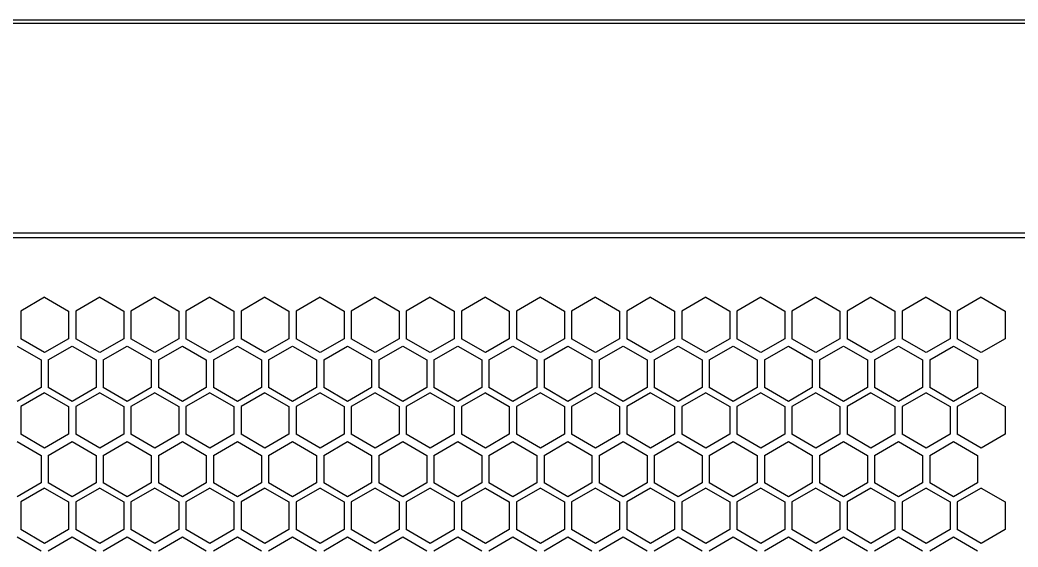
# Model space of a CAD drawing. Header units: millimetres. Extents: x 55614 to 110757, y -66981 to -47484.
# Drawn here: x 78934.7 to 79101.4, y -54599.2 to -54511.2 of the extents above; entities that cross this region are included whole.
import ezdxf

# ---------------------------------------------------------------- set-up
doc = ezdxf.new("R2010")
doc.units = ezdxf.units.MM
for name, color, linetype in [('4209-0510_0', 7, 'Continuous'), ('4215-0412-2-1_0', 7, 'Continuous'), ('YT-50-01_AF0_1_B_0', 7, 'Continuous')]:
    doc.layers.add(name, color=color, linetype=linetype)
doc.layers.add('THICK', color=7, linetype='Continuous', lineweight=0)

# ---------------------------------------------------------------- blocks, each defined once
blk = doc.blocks.new('RU67I6756')
at = {"layer": '4209-0510_0', "color": 0, "linetype": 'Continuous'}
blk.add_line((25327.13, 16590.1), (25933.13, 16590.1), dxfattribs=at)
at = {"layer": '4215-0412-2-1_0', "color": 0, "linetype": 'Continuous'}
for p, q in [((25287.03, 16625.15), (25973.09, 16625.15)), ((25319.93, 16589.35), (25940.19, 16589.35)), ((25639.66, 16579.35), (25635.66, 16577.04)), ((25639.66, 16579.35), (25643.66, 16577.04)), ((25648.86, 16579.35), (25644.86, 16577.04)), ((25648.86, 16579.35), (25652.86, 16577.04)), ((25658.06, 16579.35), (25654.06, 16577.04)), ((25658.06, 16579.35), (25662.06, 16577.04)), ((25667.26, 16579.35), (25663.26, 16577.04)), ((25667.26, 16579.35), (25671.26, 16577.04)), ((25676.46, 16579.35), (25672.46, 16577.04)), ((25676.46, 16579.35), (25680.46, 16577.04)), ((25685.66, 16579.35), (25681.66, 16577.04)), ((25685.66, 16579.35), (25689.66, 16577.04)), ((25694.86, 16579.35), (25690.86, 16577.04)), ((25694.86, 16579.35), (25698.86, 16577.04)), ((25704.06, 16579.35), (25700.06, 16577.04)), ((25704.06, 16579.35), (25708.06, 16577.04)), ((25713.26, 16579.35), (25709.26, 16577.04)), ((25713.26, 16579.35), (25717.26, 16577.04)), ((25722.46, 16579.35), (25718.46, 16577.04)), ((25722.46, 16579.35), (25726.46, 16577.04)), ((25731.66, 16579.35), (25727.66, 16577.04)), ((25731.66, 16579.35), (25735.66, 16577.04)), ((25740.86, 16579.35), (25736.86, 16577.04)), ((25740.86, 16579.35), (25744.86, 16577.04)), ((25750.06, 16579.35), (25746.06, 16577.04)), ((25750.06, 16579.35), (25754.06, 16577.04)), ((25759.26, 16579.35), (25755.26, 16577.04)), ((25759.26, 16579.35), (25763.26, 16577.04)), ((25768.46, 16579.35), (25764.46, 16577.04)), ((25768.46, 16579.35), (25772.46, 16577.04)), ((25777.66, 16579.35), (25773.66, 16577.04)), ((25777.66, 16579.35), (25781.66, 16577.04)), ((25786.86, 16579.35), (25782.86, 16577.04)), ((25786.86, 16579.35), (25790.86, 16577.04)), ((25796.06, 16579.35), (25792.06, 16577.04)), ((25796.06, 16579.35), (25800.06, 16577.04)), ((25635.66, 16577.04), (25635.66, 16572.42)), ((25643.66, 16577.04), (25643.66, 16572.42)), ((25644.86, 16577.04), (25644.86, 16572.42)), ((25652.86, 16577.04), (25652.86, 16572.42)), ((25654.06, 16577.04), (25654.06, 16572.42)), ((25662.06, 16577.04), (25662.06, 16572.42)), ((25663.26, 16577.04), (25663.26, 16572.42)), ((25671.26, 16577.04), (25671.26, 16572.42)), ((25672.46, 16577.04), (25672.46, 16572.42)), ((25680.46, 16577.04), (25680.46, 16572.42)), ((25681.66, 16577.04), (25681.66, 16572.42)), ((25689.66, 16577.04), (25689.66, 16572.42)), ((25690.86, 16577.04), (25690.86, 16572.42)), ((25698.86, 16577.04), (25698.86, 16572.42)), ((25700.06, 16577.04), (25700.06, 16572.42)), ((25708.06, 16577.04), (25708.06, 16572.42)), ((25709.26, 16577.04), (25709.26, 16572.42)), ((25717.26, 16577.04), (25717.26, 16572.42)), ((25718.46, 16577.04), (25718.46, 16572.42)), ((25726.46, 16577.04), (25726.46, 16572.42)), ((25727.66, 16577.04), (25727.66, 16572.42)), ((25735.66, 16577.04), (25735.66, 16572.42)), ((25736.86, 16577.04), (25736.86, 16572.42)), ((25744.86, 16577.04), (25744.86, 16572.42)), ((25746.06, 16577.04), (25746.06, 16572.42)), ((25754.06, 16577.04), (25754.06, 16572.42)), ((25755.26, 16577.04), (25755.26, 16572.42)), ((25763.26, 16577.04), (25763.26, 16572.42)), ((25764.46, 16577.04), (25764.46, 16572.42)), ((25772.46, 16577.04), (25772.46, 16572.42)), ((25773.66, 16577.04), (25773.66, 16572.42)), ((25781.66, 16577.04), (25781.66, 16572.42)), ((25782.86, 16577.04), (25782.86, 16572.42)), ((25790.86, 16577.04), (25790.86, 16572.42)), ((25792.06, 16577.04), (25792.06, 16572.42)), ((25800.06, 16577.04), (25800.06, 16572.42)), ((25635.06, 16571.2), (25639.06, 16568.89)), ((25639.66, 16570.11), (25635.66, 16572.42)), ((25643.66, 16572.42), (25639.66, 16570.11)), ((25640.26, 16568.89), (25644.26, 16571.2)), ((25644.26, 16571.2), (25648.26, 16568.89)), ((25648.86, 16570.11), (25644.86, 16572.42)), ((25652.86, 16572.42), (25648.86, 16570.11)), ((25649.46, 16568.89), (25653.46, 16571.2)), ((25653.46, 16571.2), (25657.46, 16568.89)), ((25658.06, 16570.11), (25654.06, 16572.42)), ((25662.06, 16572.42), (25658.06, 16570.11)), ((25658.66, 16568.89), (25662.66, 16571.2)), ((25662.66, 16571.2), (25666.66, 16568.89)), ((25667.26, 16570.11), (25663.26, 16572.42)), ((25671.26, 16572.42), (25667.26, 16570.11)), ((25667.86, 16568.89), (25671.86, 16571.2)), ((25671.86, 16571.2), (25675.86, 16568.89)), ((25676.46, 16570.11), (25672.46, 16572.42)), ((25680.46, 16572.42), (25676.46, 16570.11)), ((25677.06, 16568.89), (25681.06, 16571.2)), ((25681.06, 16571.2), (25685.06, 16568.89)), ((25685.66, 16570.11), (25681.66, 16572.42)), ((25689.66, 16572.42), (25685.66, 16570.11)), ((25686.26, 16568.89), (25690.26, 16571.2)), ((25690.26, 16571.2), (25694.26, 16568.89)), ((25694.86, 16570.11), (25690.86, 16572.42)), ((25698.86, 16572.42), (25694.86, 16570.11)), ((25695.46, 16568.89), (25699.46, 16571.2)), ((25699.46, 16571.2), (25703.46, 16568.89)), ((25704.06, 16570.11), (25700.06, 16572.42)), ((25708.06, 16572.42), (25704.06, 16570.11)), ((25704.66, 16568.89), (25708.66, 16571.2)), ((25708.66, 16571.2), (25712.66, 16568.89)), ((25713.26, 16570.11), (25709.26, 16572.42)), ((25717.26, 16572.42), (25713.26, 16570.11)), ((25713.86, 16568.89), (25717.86, 16571.2)), ((25717.86, 16571.2), (25721.86, 16568.89)), ((25722.46, 16570.11), (25718.46, 16572.42)), ((25726.46, 16572.42), (25722.46, 16570.11)), ((25723.06, 16568.89), (25727.06, 16571.2)), ((25727.06, 16571.2), (25731.06, 16568.89)), ((25731.66, 16570.11), (25727.66, 16572.42)), ((25735.66, 16572.42), (25731.66, 16570.11)), ((25732.26, 16568.89), (25736.26, 16571.2)), ((25736.26, 16571.2), (25740.26, 16568.89)), ((25740.86, 16570.11), (25736.86, 16572.42)), ((25744.86, 16572.42), (25740.86, 16570.11)), ((25741.46, 16568.89), (25745.46, 16571.2)), ((25745.46, 16571.2), (25749.46, 16568.89)), ((25750.06, 16570.11), (25746.06, 16572.42)), ((25754.06, 16572.42), (25750.06, 16570.11)), ((25750.66, 16568.89), (25754.66, 16571.2)), ((25754.66, 16571.2), (25758.66, 16568.89)), ((25759.26, 16570.11), (25755.26, 16572.42)), ((25763.26, 16572.42), (25759.26, 16570.11)), ((25759.86, 16568.89), (25763.86, 16571.2)), ((25763.86, 16571.2), (25767.86, 16568.89)), ((25768.46, 16570.11), (25764.46, 16572.42)), ((25772.46, 16572.42), (25768.46, 16570.11)), ((25769.06, 16568.89), (25773.06, 16571.2)), ((25773.06, 16571.2), (25777.06, 16568.89)), ((25777.66, 16570.11), (25773.66, 16572.42)), ((25781.66, 16572.42), (25777.66, 16570.11)), ((25778.26, 16568.89), (25782.26, 16571.2)), ((25782.26, 16571.2), (25786.26, 16568.89)), ((25786.86, 16570.11), (25782.86, 16572.42)), ((25790.86, 16572.42), (25786.86, 16570.11)), ((25787.46, 16568.89), (25791.46, 16571.2)), ((25791.46, 16571.2), (25795.46, 16568.89)), ((25796.06, 16570.11), (25792.06, 16572.42)), ((25800.06, 16572.42), (25796.06, 16570.11)), ((25639.06, 16568.89), (25639.06, 16564.27)), ((25640.26, 16568.89), (25640.26, 16564.27)), ((25648.26, 16568.89), (25648.26, 16564.27)), ((25649.46, 16568.89), (25649.46, 16564.27)), ((25657.46, 16568.89), (25657.46, 16564.27)), ((25658.66, 16568.89), (25658.66, 16564.27)), ((25666.66, 16568.89), (25666.66, 16564.27)), ((25667.86, 16568.89), (25667.86, 16564.27)), ((25675.86, 16568.89), (25675.86, 16564.27)), ((25677.06, 16568.89), (25677.06, 16564.27)), ((25685.06, 16568.89), (25685.06, 16564.27)), ((25686.26, 16568.89), (25686.26, 16564.27)), ((25694.26, 16568.89), (25694.26, 16564.27)), ((25695.46, 16568.89), (25695.46, 16564.27)), ((25703.46, 16568.89), (25703.46, 16564.27)), ((25704.66, 16568.89), (25704.66, 16564.27)), ((25712.66, 16568.89), (25712.66, 16564.27)), ((25713.86, 16568.89), (25713.86, 16564.27)), ((25721.86, 16568.89), (25721.86, 16564.27)), ((25723.06, 16568.89), (25723.06, 16564.27)), ((25731.06, 16568.89), (25731.06, 16564.27)), ((25732.26, 16568.89), (25732.26, 16564.27)), ((25740.26, 16568.89), (25740.26, 16564.27)), ((25741.46, 16568.89), (25741.46, 16564.27)), ((25749.46, 16568.89), (25749.46, 16564.27)), ((25750.66, 16568.89), (25750.66, 16564.27)), ((25758.66, 16568.89), (25758.66, 16564.27)), ((25759.86, 16568.89), (25759.86, 16564.27)), ((25767.86, 16568.89), (25767.86, 16564.27)), ((25769.06, 16568.89), (25769.06, 16564.27)), ((25777.06, 16568.89), (25777.06, 16564.27)), ((25778.26, 16568.89), (25778.26, 16564.27)), ((25786.26, 16568.89), (25786.26, 16564.27)), ((25787.46, 16568.89), (25787.46, 16564.27)), ((25795.46, 16568.89), (25795.46, 16564.27)), ((25639.06, 16564.27), (25635.06, 16561.96)), ((25644.26, 16561.96), (25640.26, 16564.27)), ((25648.26, 16564.27), (25644.26, 16561.96)), ((25653.46, 16561.96), (25649.46, 16564.27)), ((25657.46, 16564.27), (25653.46, 16561.96)), ((25662.66, 16561.96), (25658.66, 16564.27)), ((25666.66, 16564.27), (25662.66, 16561.96)), ((25671.86, 16561.96), (25667.86, 16564.27)), ((25675.86, 16564.27), (25671.86, 16561.96)), ((25681.06, 16561.96), (25677.06, 16564.27)), ((25685.06, 16564.27), (25681.06, 16561.96)), ((25690.26, 16561.96), (25686.26, 16564.27)), ((25694.26, 16564.27), (25690.26, 16561.96)), ((25699.46, 16561.96), (25695.46, 16564.27)), ((25703.46, 16564.27), (25699.46, 16561.96)), ((25708.66, 16561.96), (25704.66, 16564.27)), ((25712.66, 16564.27), (25708.66, 16561.96)), ((25717.86, 16561.96), (25713.86, 16564.27)), ((25721.86, 16564.27), (25717.86, 16561.96)), ((25727.06, 16561.96), (25723.06, 16564.27)), ((25731.06, 16564.27), (25727.06, 16561.96)), ((25736.26, 16561.96), (25732.26, 16564.27)), ((25740.26, 16564.27), (25736.26, 16561.96)), ((25745.46, 16561.96), (25741.46, 16564.27)), ((25749.46, 16564.27), (25745.46, 16561.96)), ((25754.66, 16561.96), (25750.66, 16564.27)), ((25758.66, 16564.27), (25754.66, 16561.96)), ((25763.86, 16561.96), (25759.86, 16564.27)), ((25767.86, 16564.27), (25763.86, 16561.96)), ((25773.06, 16561.96), (25769.06, 16564.27)), ((25777.06, 16564.27), (25773.06, 16561.96)), ((25782.26, 16561.96), (25778.26, 16564.27)), ((25786.26, 16564.27), (25782.26, 16561.96)), ((25791.46, 16561.96), (25787.46, 16564.27)), ((25795.46, 16564.27), (25791.46, 16561.96)), ((25639.66, 16563.42), (25635.66, 16561.11)), ((25639.66, 16563.42), (25643.66, 16561.11)), ((25648.86, 16563.42), (25644.86, 16561.11)), ((25648.86, 16563.42), (25652.86, 16561.11)), ((25658.06, 16563.42), (25654.06, 16561.11)), ((25658.06, 16563.42), (25662.06, 16561.11)), ((25667.26, 16563.42), (25663.26, 16561.11)), ((25667.26, 16563.42), (25671.26, 16561.11)), ((25676.46, 16563.42), (25672.46, 16561.11)), ((25676.46, 16563.42), (25680.46, 16561.11)), ((25685.66, 16563.42), (25681.66, 16561.11)), ((25685.66, 16563.42), (25689.66, 16561.11)), ((25694.86, 16563.42), (25690.86, 16561.11)), ((25694.86, 16563.42), (25698.86, 16561.11)), ((25704.06, 16563.42), (25700.06, 16561.11)), ((25704.06, 16563.42), (25708.06, 16561.11)), ((25713.26, 16563.42), (25709.26, 16561.11)), ((25713.26, 16563.42), (25717.26, 16561.11)), ((25722.46, 16563.42), (25718.46, 16561.11)), ((25722.46, 16563.42), (25726.46, 16561.11)), ((25731.66, 16563.42), (25727.66, 16561.11)), ((25731.66, 16563.42), (25735.66, 16561.11)), ((25740.86, 16563.42), (25736.86, 16561.11)), ((25740.86, 16563.42), (25744.86, 16561.11)), ((25750.06, 16563.42), (25746.06, 16561.11)), ((25750.06, 16563.42), (25754.06, 16561.11)), ((25759.26, 16563.42), (25755.26, 16561.11)), ((25759.26, 16563.42), (25763.26, 16561.11)), ((25768.46, 16563.42), (25764.46, 16561.11)), ((25768.46, 16563.42), (25772.46, 16561.11)), ((25777.66, 16563.42), (25773.66, 16561.11)), ((25777.66, 16563.42), (25781.66, 16561.11)), ((25786.86, 16563.42), (25782.86, 16561.11)), ((25786.86, 16563.42), (25790.86, 16561.11)), ((25796.06, 16563.42), (25792.06, 16561.11)), ((25796.06, 16563.42), (25800.06, 16561.11)), ((25635.66, 16561.11), (25635.66, 16556.49)), ((25643.66, 16561.11), (25643.66, 16556.49)), ((25644.86, 16561.11), (25644.86, 16556.49)), ((25652.86, 16561.11), (25652.86, 16556.49)), ((25654.06, 16561.11), (25654.06, 16556.49)), ((25662.06, 16561.11), (25662.06, 16556.49)), ((25663.26, 16561.11), (25663.26, 16556.49)), ((25671.26, 16561.11), (25671.26, 16556.49)), ((25672.46, 16561.11), (25672.46, 16556.49)), ((25680.46, 16561.11), (25680.46, 16556.49)), ((25681.66, 16561.11), (25681.66, 16556.49)), ((25689.66, 16561.11), (25689.66, 16556.49)), ((25690.86, 16561.11), (25690.86, 16556.49)), ((25698.86, 16561.11), (25698.86, 16556.49)), ((25700.06, 16561.11), (25700.06, 16556.49)), ((25708.06, 16561.11), (25708.06, 16556.49)), ((25709.26, 16561.11), (25709.26, 16556.49)), ((25717.26, 16561.11), (25717.26, 16556.49)), ((25718.46, 16561.11), (25718.46, 16556.49)), ((25726.46, 16561.11), (25726.46, 16556.49)), ((25727.66, 16561.11), (25727.66, 16556.49)), ((25735.66, 16561.11), (25735.66, 16556.49)), ((25736.86, 16561.11), (25736.86, 16556.49)), ((25744.86, 16561.11), (25744.86, 16556.49)), ((25746.06, 16561.11), (25746.06, 16556.49)), ((25754.06, 16561.11), (25754.06, 16556.49)), ((25755.26, 16561.11), (25755.26, 16556.49)), ((25763.26, 16561.11), (25763.26, 16556.49)), ((25764.46, 16561.11), (25764.46, 16556.49)), ((25772.46, 16561.11), (25772.46, 16556.49)), ((25773.66, 16561.11), (25773.66, 16556.49)), ((25781.66, 16561.11), (25781.66, 16556.49)), ((25782.86, 16561.11), (25782.86, 16556.49)), ((25790.86, 16561.11), (25790.86, 16556.49)), ((25792.06, 16561.11), (25792.06, 16556.49)), ((25800.06, 16561.11), (25800.06, 16556.49)), ((25639.66, 16554.18), (25635.66, 16556.49)), ((25643.66, 16556.49), (25639.66, 16554.18)), ((25648.86, 16554.18), (25644.86, 16556.49)), ((25652.86, 16556.49), (25648.86, 16554.18)), ((25658.06, 16554.18), (25654.06, 16556.49)), ((25662.06, 16556.49), (25658.06, 16554.18)), ((25667.26, 16554.18), (25663.26, 16556.49)), ((25671.26, 16556.49), (25667.26, 16554.18)), ((25676.46, 16554.18), (25672.46, 16556.49)), ((25680.46, 16556.49), (25676.46, 16554.18)), ((25685.66, 16554.18), (25681.66, 16556.49)), ((25689.66, 16556.49), (25685.66, 16554.18)), ((25694.86, 16554.18), (25690.86, 16556.49)), ((25698.86, 16556.49), (25694.86, 16554.18)), ((25704.06, 16554.18), (25700.06, 16556.49)), ((25708.06, 16556.49), (25704.06, 16554.18)), ((25713.26, 16554.18), (25709.26, 16556.49)), ((25717.26, 16556.49), (25713.26, 16554.18)), ((25722.46, 16554.18), (25718.46, 16556.49)), ((25726.46, 16556.49), (25722.46, 16554.18)), ((25731.66, 16554.18), (25727.66, 16556.49)), ((25735.66, 16556.49), (25731.66, 16554.18)), ((25740.86, 16554.18), (25736.86, 16556.49)), ((25744.86, 16556.49), (25740.86, 16554.18)), ((25750.06, 16554.18), (25746.06, 16556.49)), ((25754.06, 16556.49), (25750.06, 16554.18)), ((25759.26, 16554.18), (25755.26, 16556.49)), ((25763.26, 16556.49), (25759.26, 16554.18)), ((25768.46, 16554.18), (25764.46, 16556.49)), ((25772.46, 16556.49), (25768.46, 16554.18)), ((25777.66, 16554.18), (25773.66, 16556.49)), ((25781.66, 16556.49), (25777.66, 16554.18)), ((25786.86, 16554.18), (25782.86, 16556.49)), ((25790.86, 16556.49), (25786.86, 16554.18)), ((25796.06, 16554.18), (25792.06, 16556.49)), ((25800.06, 16556.49), (25796.06, 16554.18)), ((25635.06, 16555.27), (25639.06, 16552.96)), ((25640.26, 16552.96), (25644.26, 16555.27)), ((25644.26, 16555.27), (25648.26, 16552.96)), ((25649.46, 16552.96), (25653.46, 16555.27)), ((25653.46, 16555.27), (25657.46, 16552.96)), ((25658.66, 16552.96), (25662.66, 16555.27)), ((25662.66, 16555.27), (25666.66, 16552.96)), ((25667.86, 16552.96), (25671.86, 16555.27)), ((25671.86, 16555.27), (25675.86, 16552.96)), ((25677.06, 16552.96), (25681.06, 16555.27)), ((25681.06, 16555.27), (25685.06, 16552.96)), ((25686.26, 16552.96), (25690.26, 16555.27)), ((25690.26, 16555.27), (25694.26, 16552.96)), ((25695.46, 16552.96), (25699.46, 16555.27)), ((25699.46, 16555.27), (25703.46, 16552.96)), ((25704.66, 16552.96), (25708.66, 16555.27)), ((25708.66, 16555.27), (25712.66, 16552.96)), ((25713.86, 16552.96), (25717.86, 16555.27)), ((25717.86, 16555.27), (25721.86, 16552.96)), ((25723.06, 16552.96), (25727.06, 16555.27)), ((25727.06, 16555.27), (25731.06, 16552.96)), ((25732.26, 16552.96), (25736.26, 16555.27)), ((25736.26, 16555.27), (25740.26, 16552.96)), ((25741.46, 16552.96), (25745.46, 16555.27)), ((25745.46, 16555.27), (25749.46, 16552.96)), ((25750.66, 16552.96), (25754.66, 16555.27)), ((25754.66, 16555.27), (25758.66, 16552.96)), ((25759.86, 16552.96), (25763.86, 16555.27)), ((25763.86, 16555.27), (25767.86, 16552.96)), ((25769.06, 16552.96), (25773.06, 16555.27)), ((25773.06, 16555.27), (25777.06, 16552.96)), ((25778.26, 16552.96), (25782.26, 16555.27)), ((25782.26, 16555.27), (25786.26, 16552.96)), ((25787.46, 16552.96), (25791.46, 16555.27)), ((25791.46, 16555.27), (25795.46, 16552.96)), ((25639.06, 16552.96), (25639.06, 16548.34)), ((25640.26, 16552.96), (25640.26, 16548.34)), ((25648.26, 16552.96), (25648.26, 16548.34)), ((25649.46, 16552.96), (25649.46, 16548.34)), ((25657.46, 16552.96), (25657.46, 16548.34)), ((25658.66, 16552.96), (25658.66, 16548.34)), ((25666.66, 16552.96), (25666.66, 16548.34)), ((25667.86, 16552.96), (25667.86, 16548.34)), ((25675.86, 16552.96), (25675.86, 16548.34)), ((25677.06, 16552.96), (25677.06, 16548.34)), ((25685.06, 16552.96), (25685.06, 16548.34)), ((25686.26, 16552.96), (25686.26, 16548.34)), ((25694.26, 16552.96), (25694.26, 16548.34)), ((25695.46, 16552.96), (25695.46, 16548.34)), ((25703.46, 16552.96), (25703.46, 16548.34)), ((25704.66, 16552.96), (25704.66, 16548.34)), ((25712.66, 16552.96), (25712.66, 16548.34)), ((25713.86, 16552.96), (25713.86, 16548.34)), ((25721.86, 16552.96), (25721.86, 16548.34)), ((25723.06, 16552.96), (25723.06, 16548.34)), ((25731.06, 16552.96), (25731.06, 16548.34)), ((25732.26, 16552.96), (25732.26, 16548.34)), ((25740.26, 16552.96), (25740.26, 16548.34)), ((25741.46, 16552.96), (25741.46, 16548.34)), ((25749.46, 16552.96), (25749.46, 16548.34)), ((25750.66, 16552.96), (25750.66, 16548.34)), ((25758.66, 16552.96), (25758.66, 16548.34)), ((25759.86, 16552.96), (25759.86, 16548.34)), ((25767.86, 16552.96), (25767.86, 16548.34)), ((25769.06, 16552.96), (25769.06, 16548.34)), ((25777.06, 16552.96), (25777.06, 16548.34)), ((25778.26, 16552.96), (25778.26, 16548.34)), ((25786.26, 16552.96), (25786.26, 16548.34)), ((25787.46, 16552.96), (25787.46, 16548.34)), ((25795.46, 16552.96), (25795.46, 16548.34)), ((25639.06, 16548.34), (25635.06, 16546.03)), ((25644.26, 16546.03), (25640.26, 16548.34)), ((25648.26, 16548.34), (25644.26, 16546.03)), ((25653.46, 16546.03), (25649.46, 16548.34)), ((25657.46, 16548.34), (25653.46, 16546.03)), ((25662.66, 16546.03), (25658.66, 16548.34)), ((25666.66, 16548.34), (25662.66, 16546.03)), ((25671.86, 16546.03), (25667.86, 16548.34)), ((25675.86, 16548.34), (25671.86, 16546.03)), ((25681.06, 16546.03), (25677.06, 16548.34)), ((25685.06, 16548.34), (25681.06, 16546.03)), ((25690.26, 16546.03), (25686.26, 16548.34)), ((25694.26, 16548.34), (25690.26, 16546.03)), ((25699.46, 16546.03), (25695.46, 16548.34)), ((25703.46, 16548.34), (25699.46, 16546.03)), ((25708.66, 16546.03), (25704.66, 16548.34)), ((25712.66, 16548.34), (25708.66, 16546.03)), ((25717.86, 16546.03), (25713.86, 16548.34)), ((25721.86, 16548.34), (25717.86, 16546.03)), ((25727.06, 16546.03), (25723.06, 16548.34)), ((25731.06, 16548.34), (25727.06, 16546.03)), ((25736.26, 16546.03), (25732.26, 16548.34)), ((25740.26, 16548.34), (25736.26, 16546.03)), ((25745.46, 16546.03), (25741.46, 16548.34)), ((25749.46, 16548.34), (25745.46, 16546.03)), ((25754.66, 16546.03), (25750.66, 16548.34)), ((25758.66, 16548.34), (25754.66, 16546.03)), ((25763.86, 16546.03), (25759.86, 16548.34)), ((25767.86, 16548.34), (25763.86, 16546.03)), ((25773.06, 16546.03), (25769.06, 16548.34)), ((25777.06, 16548.34), (25773.06, 16546.03)), ((25782.26, 16546.03), (25778.26, 16548.34)), ((25786.26, 16548.34), (25782.26, 16546.03)), ((25791.46, 16546.03), (25787.46, 16548.34)), ((25795.46, 16548.34), (25791.46, 16546.03)), ((25639.66, 16547.49), (25635.66, 16545.18)), ((25639.66, 16547.49), (25643.66, 16545.18)), ((25648.86, 16547.49), (25644.86, 16545.18)), ((25648.86, 16547.49), (25652.86, 16545.18)), ((25658.06, 16547.49), (25654.06, 16545.18)), ((25658.06, 16547.49), (25662.06, 16545.18)), ((25667.26, 16547.49), (25663.26, 16545.18)), ((25667.26, 16547.49), (25671.26, 16545.18)), ((25676.46, 16547.49), (25672.46, 16545.18)), ((25676.46, 16547.49), (25680.46, 16545.18)), ((25685.66, 16547.49), (25681.66, 16545.18)), ((25685.66, 16547.49), (25689.66, 16545.18)), ((25694.86, 16547.49), (25690.86, 16545.18)), ((25694.86, 16547.49), (25698.86, 16545.18)), ((25704.06, 16547.49), (25700.06, 16545.18)), ((25704.06, 16547.49), (25708.06, 16545.18)), ((25713.26, 16547.49), (25709.26, 16545.18)), ((25713.26, 16547.49), (25717.26, 16545.18)), ((25722.46, 16547.49), (25718.46, 16545.18)), ((25722.46, 16547.49), (25726.46, 16545.18)), ((25731.66, 16547.49), (25727.66, 16545.18)), ((25731.66, 16547.49), (25735.66, 16545.18)), ((25740.86, 16547.49), (25736.86, 16545.18)), ((25740.86, 16547.49), (25744.86, 16545.18)), ((25750.06, 16547.49), (25746.06, 16545.18)), ((25750.06, 16547.49), (25754.06, 16545.18)), ((25759.26, 16547.49), (25755.26, 16545.18)), ((25759.26, 16547.49), (25763.26, 16545.18)), ((25768.46, 16547.49), (25764.46, 16545.18)), ((25768.46, 16547.49), (25772.46, 16545.18)), ((25777.66, 16547.49), (25773.66, 16545.18)), ((25777.66, 16547.49), (25781.66, 16545.18)), ((25786.86, 16547.49), (25782.86, 16545.18)), ((25786.86, 16547.49), (25790.86, 16545.18)), ((25796.06, 16547.49), (25792.06, 16545.18)), ((25796.06, 16547.49), (25800.06, 16545.18)), ((25635.66, 16545.18), (25635.66, 16540.56)), ((25643.66, 16545.18), (25643.66, 16540.56)), ((25644.86, 16545.18), (25644.86, 16540.56)), ((25652.86, 16545.18), (25652.86, 16540.56)), ((25654.06, 16545.18), (25654.06, 16540.56)), ((25662.06, 16545.18), (25662.06, 16540.56)), ((25663.26, 16545.18), (25663.26, 16540.56)), ((25671.26, 16545.18), (25671.26, 16540.56)), ((25672.46, 16545.18), (25672.46, 16540.56)), ((25680.46, 16545.18), (25680.46, 16540.56)), ((25681.66, 16545.18), (25681.66, 16540.56)), ((25689.66, 16545.18), (25689.66, 16540.56)), ((25690.86, 16545.18), (25690.86, 16540.56)), ((25698.86, 16545.18), (25698.86, 16540.56)), ((25700.06, 16545.18), (25700.06, 16540.56)), ((25708.06, 16545.18), (25708.06, 16540.56)), ((25709.26, 16545.18), (25709.26, 16540.56)), ((25717.26, 16545.18), (25717.26, 16540.56)), ((25718.46, 16545.18), (25718.46, 16540.56)), ((25726.46, 16545.18), (25726.46, 16540.56)), ((25727.66, 16545.18), (25727.66, 16540.56)), ((25735.66, 16545.18), (25735.66, 16540.56)), ((25736.86, 16545.18), (25736.86, 16540.56)), ((25744.86, 16545.18), (25744.86, 16540.56)), ((25746.06, 16545.18), (25746.06, 16540.56)), ((25754.06, 16545.18), (25754.06, 16540.56)), ((25755.26, 16545.18), (25755.26, 16540.56)), ((25763.26, 16545.18), (25763.26, 16540.56)), ((25764.46, 16545.18), (25764.46, 16540.56)), ((25772.46, 16545.18), (25772.46, 16540.56)), ((25773.66, 16545.18), (25773.66, 16540.56)), ((25781.66, 16545.18), (25781.66, 16540.56)), ((25782.86, 16545.18), (25782.86, 16540.56)), ((25790.86, 16545.18), (25790.86, 16540.56)), ((25792.06, 16545.18), (25792.06, 16540.56)), ((25800.06, 16545.18), (25800.06, 16540.56)), ((25635.06, 16539.34), (25639.06, 16537.03)), ((25639.66, 16538.25), (25635.66, 16540.56)), ((25643.66, 16540.56), (25639.66, 16538.25)), ((25640.26, 16537.03), (25644.26, 16539.34)), ((25644.26, 16539.34), (25648.26, 16537.03)), ((25648.86, 16538.25), (25644.86, 16540.56)), ((25652.86, 16540.56), (25648.86, 16538.25)), ((25649.46, 16537.03), (25653.46, 16539.34)), ((25653.46, 16539.34), (25657.46, 16537.03)), ((25658.06, 16538.25), (25654.06, 16540.56)), ((25662.06, 16540.56), (25658.06, 16538.25)), ((25658.66, 16537.03), (25662.66, 16539.34)), ((25662.66, 16539.34), (25666.66, 16537.03)), ((25667.26, 16538.25), (25663.26, 16540.56)), ((25671.26, 16540.56), (25667.26, 16538.25)), ((25667.86, 16537.03), (25671.86, 16539.34)), ((25671.86, 16539.34), (25675.86, 16537.03)), ((25676.46, 16538.25), (25672.46, 16540.56)), ((25680.46, 16540.56), (25676.46, 16538.25)), ((25677.06, 16537.03), (25681.06, 16539.34)), ((25681.06, 16539.34), (25685.06, 16537.03)), ((25685.66, 16538.25), (25681.66, 16540.56)), ((25689.66, 16540.56), (25685.66, 16538.25)), ((25686.26, 16537.03), (25690.26, 16539.34)), ((25690.26, 16539.34), (25694.26, 16537.03)), ((25694.86, 16538.25), (25690.86, 16540.56)), ((25698.86, 16540.56), (25694.86, 16538.25)), ((25695.46, 16537.03), (25699.46, 16539.34)), ((25699.46, 16539.34), (25703.46, 16537.03)), ((25704.06, 16538.25), (25700.06, 16540.56)), ((25708.06, 16540.56), (25704.06, 16538.25)), ((25704.66, 16537.03), (25708.66, 16539.34)), ((25708.66, 16539.34), (25712.66, 16537.03)), ((25713.26, 16538.25), (25709.26, 16540.56)), ((25717.26, 16540.56), (25713.26, 16538.25)), ((25713.86, 16537.03), (25717.86, 16539.34)), ((25717.86, 16539.34), (25721.86, 16537.03)), ((25722.46, 16538.25), (25718.46, 16540.56)), ((25726.46, 16540.56), (25722.46, 16538.25)), ((25723.06, 16537.03), (25727.06, 16539.34)), ((25727.06, 16539.34), (25731.06, 16537.03)), ((25731.66, 16538.25), (25727.66, 16540.56)), ((25735.66, 16540.56), (25731.66, 16538.25)), ((25732.26, 16537.03), (25736.26, 16539.34)), ((25736.26, 16539.34), (25740.26, 16537.03)), ((25740.86, 16538.25), (25736.86, 16540.56)), ((25744.86, 16540.56), (25740.86, 16538.25)), ((25741.46, 16537.03), (25745.46, 16539.34)), ((25745.46, 16539.34), (25749.46, 16537.03)), ((25750.06, 16538.25), (25746.06, 16540.56)), ((25754.06, 16540.56), (25750.06, 16538.25)), ((25750.66, 16537.03), (25754.66, 16539.34)), ((25754.66, 16539.34), (25758.66, 16537.03)), ((25759.26, 16538.25), (25755.26, 16540.56)), ((25763.26, 16540.56), (25759.26, 16538.25)), ((25759.86, 16537.03), (25763.86, 16539.34)), ((25763.86, 16539.34), (25767.86, 16537.03)), ((25768.46, 16538.25), (25764.46, 16540.56)), ((25772.46, 16540.56), (25768.46, 16538.25)), ((25769.06, 16537.03), (25773.06, 16539.34)), ((25773.06, 16539.34), (25777.06, 16537.03)), ((25777.66, 16538.25), (25773.66, 16540.56)), ((25781.66, 16540.56), (25777.66, 16538.25)), ((25778.26, 16537.03), (25782.26, 16539.34)), ((25782.26, 16539.34), (25786.26, 16537.03)), ((25786.86, 16538.25), (25782.86, 16540.56)), ((25790.86, 16540.56), (25786.86, 16538.25)), ((25787.46, 16537.03), (25791.46, 16539.34)), ((25791.46, 16539.34), (25795.46, 16537.03)), ((25796.06, 16538.25), (25792.06, 16540.56)), ((25800.06, 16540.56), (25796.06, 16538.25))]:
    blk.add_line(p, q, dxfattribs=at)
at = {"layer": 'YT-50-01_AF0_1_B_0', "color": 0, "linetype": 'Continuous'}
blk.add_line((25284.23, 16625.67), (25972.23, 16625.67), dxfattribs=at)

msp = doc.modelspace()

# ---------------------------------------------------------------- block references
at = {"layer": 'THICK', "lineweight": -3}
msp.add_blockref('RU67I6756', (53299.141, -71136.859), dxfattribs=at)

doc.saveas('drawing.dxf')
